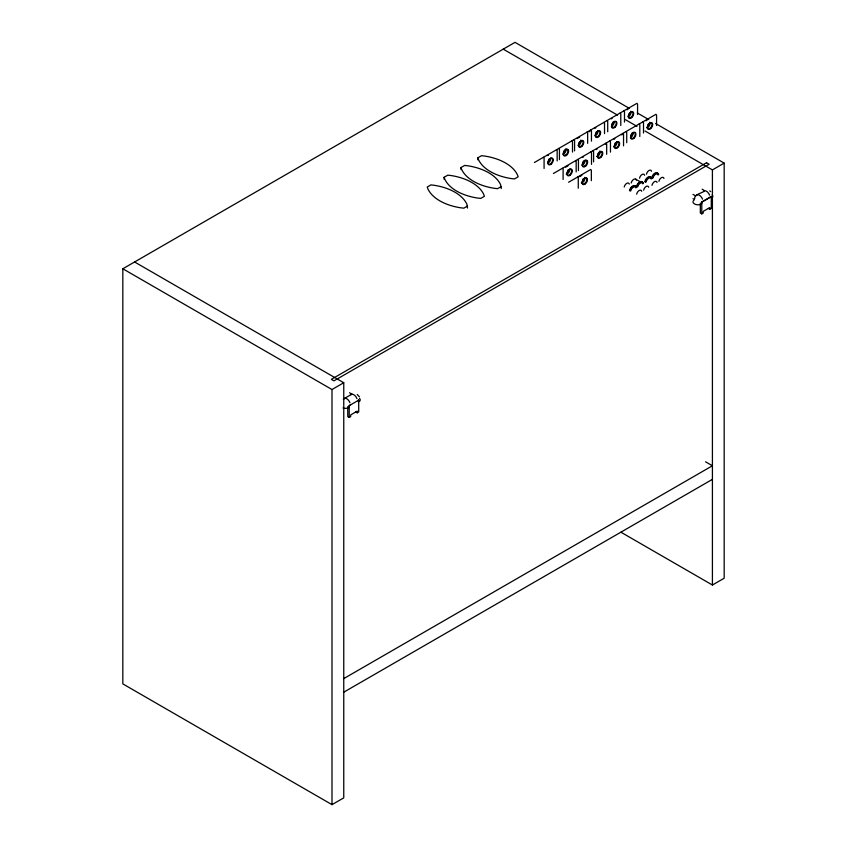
<?xml version="1.0" encoding="UTF-8"?>
<svg xmlns="http://www.w3.org/2000/svg" width="847" height="847" viewBox="0 0 847 847"><rect width="100%" height="100%" fill="white"/><g stroke="black" fill="none" stroke-linecap="round" stroke-linejoin="round"><path stroke-width="1.27" d="M357.656 400.737L358.715 400.155L349.218 405.639L349.208 407.036L349.123 405.586L350.224 405.025M358.715 400.155L358.705 401.552L358.62 400.102M710.231 197.171L711.289 196.589L701.792 202.073L701.792 203.471L701.697 202.02L702.798 201.47M711.289 196.589L711.289 197.997L711.194 196.536M694.741 198.643C693.534 193.18 709.087 192.153 702.639 189.527A4.531 2.615 0 0 1 702.174 189.146M583.35 164.159L583.35 161.121M631.64 136.282L631.64 133.244M343.257 399.276L344.221 398.503A5.167 2.986 60 0 1 349.97 402.727L349.97 402.727M343.946 398.799L351.24 394.458A5.167 2.986 60 0 1 356.979 398.683L356.979 398.683M696.52 195.234L696.806 194.948A5.167 2.986 60 0 1 702.544 199.172L702.544 199.172M134.588 261.977L343.755 382.738L343.755 797.853L331.992 804.65L122.826 683.889L122.826 268.774L515.008 42.35L629.31 108.342M444.124 177.277L447.788 175.17L451.059 175.541A46.214 26.681 0 0 1 483.732 194.418L484.389 196.303L480.736 198.41L477.464 198.039A46.214 26.681 0 0 1 444.781 179.172L444.124 177.277L444.124 179.289M461.001 169.559L461.001 167.537L464.654 165.43L467.925 165.811A46.214 26.681 0 0 1 500.609 184.678L501.255 188.574M477.867 157.796L481.52 155.689L484.791 156.07A46.214 26.681 0 0 1 517.475 174.937L518.131 176.822L514.468 178.929L511.196 178.558A46.214 26.681 0 0 1 478.523 159.691L477.867 157.796L477.867 159.818M534.393 162.518L636.912 103.334L637.569 104.086L637.569 114.514M547.681 155.604L548.485 155.139M577.114 138.612L578.173 138.008M578.977 137.532L579.655 137.14M588.909 131.804L590.137 131.094M595.049 128.257L595.854 127.791M611.312 118.866L612.116 118.4M627.034 109.792L628.082 109.178M467.512 206.043L463.86 208.15L460.588 207.78A46.214 26.681 0 0 1 427.904 188.913L427.259 187.018L430.911 184.911L434.183 185.281A46.214 26.681 0 0 1 466.866 204.159L467.512 208.055M501.255 186.562L497.602 188.669L494.33 188.299A46.214 26.681 0 0 1 461.647 169.432L461.001 167.537M553.409 173.497L655.927 114.313L656.573 115.065L656.573 125.494M565.637 167.198L568.009 165.821M582.842 157.256L583.53 156.864M596.129 149.591L597.177 148.977M605.383 144.244L606.06 143.852M614.064 139.236L614.869 138.77M621.645 134.864L622.323 134.461M646.049 120.772L647.097 120.158M568.581 182.253L590.687 169.495L591.344 170.247L591.344 180.676M579.581 176.663L581.857 175.34M122.826 268.774L331.992 389.535L343.755 382.738M644.969 130.967L712.412 169.898L724.174 163.111L724.174 578.226L712.412 585.023L620.967 532.223M703.021 201.353L710.03 197.298M347.757 406.645L347.757 416.597L349.218 417.444L350.679 416.597L350.679 414.914L357.254 411.123L357.254 412.807L355.793 411.96M357.254 412.807L358.715 411.96L358.715 402.007A5.167 2.986 0 0 0 359.53 398.408M700.331 203.089L700.331 213.042L701.792 213.889L703.254 213.042L703.254 211.358L709.828 207.557L709.828 209.241L711.289 208.404L711.289 198.452A5.167 2.986 0 0 0 712.115 194.852M343.755 678.606L712.412 465.765L705.551 461.806M343.755 692.19L712.412 479.349M350.954 394.744L351.791 394.353M637.304 112.958L648.738 119.554M655.599 123.514L724.174 163.111M623.837 110.883L624.493 111.635L624.493 122.063M642.852 121.862L643.508 122.614L643.508 133.043M620.131 113.022L620.787 113.773L620.787 125.504M639.146 124.001L639.803 124.753L639.803 136.483M503.245 49.147L617.537 115.128M625.541 119.745L636.976 126.351M607.055 120.57L607.712 121.322L607.712 131.751M626.071 131.55L626.727 132.301L626.727 142.73M603.869 122.413L604.525 123.164L604.525 133.593M622.884 133.392L623.54 134.144L623.54 145.875M590.793 129.962L591.45 130.713L591.45 141.142M609.808 140.93L610.465 141.693L610.465 152.121M586.992 132.153L587.649 132.905L587.649 143.334M606.007 143.132L606.664 143.884L606.664 154.313M695.683 195.89L693.651 194.715A4.531 2.615 0 0 0 692.984 194.45M708.367 208.404L709.828 209.241M573.917 139.702L574.573 140.454L574.573 150.882M592.932 150.681L593.588 151.433L593.588 161.862M571.852 140.898L572.498 141.65L572.498 152.079M590.857 151.878L591.513 152.629L591.513 164.36M635.621 179.119L640.523 181.957M558.776 148.447L559.433 149.199L559.433 159.628M577.792 159.427L578.437 160.178L578.437 170.607M556.5 149.76L557.157 150.512L557.157 160.941M575.515 160.739L576.172 161.491L576.172 171.92M543.425 157.309L544.081 158.061L544.081 168.489M562.44 168.288L563.096 169.04L563.096 179.469M577.612 177.044L578.268 177.796L578.268 188.225M352.087 394.257L350.055 393.082A4.531 2.615 0 0 1 349.599 392.701M709.797 190.924L710.654 191.623M357.212 394.48L359.424 396.82M648.421 123.556L648.59 125.176M615.377 142.624L615.547 144.244M612.625 122.264L612.794 123.884M596.362 131.656L596.532 133.275M598.501 152.375L598.67 153.995M583.181 178.738L583.35 180.358M568.009 169.982L568.178 171.592M564.335 150.141L564.515 151.761M548.994 159.003L549.163 160.623M712.412 169.898L712.412 585.023M709.564 195.085L709.564 195.117A5.167 2.986 60 0 0 703.815 190.935M701.792 213.889L701.792 203.936A5.167 2.986 0 0 1 695.556 204.402A5.167 2.986 0 0 1 693.153 201.046M349.218 417.444L349.218 407.492A5.167 2.986 0 0 1 342.982 407.968M331.992 389.535L331.992 804.65M599.856 150.999A3.303 1.906 -60 0 1 599.485 154.461A3.303 1.906 -60 0 1 596.669 156.515M597.95 130.787A3.303 1.906 -60 0 1 595.092 135.742M596.013 132.968A3.303 1.906 -60 0 1 599.856 131.73A3.303 1.906 -60 0 1 597.453 136.716A3.303 1.906 -60 0 1 595.642 133.741M636.658 194.217A3.695 2.139 -60 0 1 639.189 190.522A3.695 2.139 -60 0 1 641.708 191.295M630.147 190.988A4.627 2.668 -60 0 1 633.302 186.372A4.627 2.668 -60 0 1 636.457 187.346M630.782 190.819A3.695 2.139 -60 0 1 633.302 187.123A3.695 2.139 -60 0 1 635.832 187.896M629.49 190.607A4.627 2.668 -60 0 1 632.645 185.991A4.627 2.668 -60 0 1 635.811 186.965M630.126 190.437A3.695 2.139 -60 0 1 633.323 186.456M624.239 187.039A3.695 2.139 -60 0 1 626.769 183.344A3.695 2.139 -60 0 1 629.289 184.127M649.776 122.18A3.303 1.906 -60 0 1 649.405 125.642A3.303 1.906 -60 0 1 646.589 127.696M616.965 141.767A3.303 1.906 -60 0 1 616.129 145.081A3.303 1.906 -60 0 1 613.546 146.775M614.213 121.396A3.303 1.906 -60 0 1 611.354 126.351M643.656 190.173A3.695 2.139 -60 0 1 646.187 186.478A3.695 2.139 -60 0 1 648.707 187.251M637.145 186.943A4.627 2.668 -60 0 1 640.3 182.327A3.695 2.139 -60 0 1 641.497 182.518M640.3 182.327A4.627 2.668 -60 0 1 643.455 183.301M637.78 186.774A3.695 2.139 -60 0 1 640.3 183.079A3.695 2.139 -60 0 1 642.831 183.863M636.489 186.562A4.627 2.668 -60 0 1 639.654 181.946A4.627 2.668 -60 0 1 642.809 182.92M637.124 186.393A3.695 2.139 -60 0 1 639.654 182.698M631.237 183.005A3.695 2.139 -60 0 1 633.768 179.31A3.695 2.139 -60 0 1 636.288 180.083M658.902 181.374A3.695 2.139 -60 0 1 661.433 177.679A3.695 2.139 -60 0 1 663.953 178.452M652.391 178.145A4.627 2.668 -60 0 1 655.546 173.529A4.627 2.668 -60 0 1 658.701 174.503M653.016 177.976A3.695 2.139 -60 0 1 655.546 174.281A3.695 2.139 -60 0 1 658.077 175.054M651.735 177.764A4.627 2.668 -60 0 1 654.89 173.148A4.627 2.668 -60 0 1 658.045 174.122M652.37 177.595A3.695 2.139 -60 0 1 652.624 176.716M653.048 175.858A3.695 2.139 -60 0 1 654.89 173.9M646.483 174.196A3.695 2.139 -60 0 1 649.014 170.501A3.695 2.139 -60 0 1 651.534 171.285M584.536 177.362A3.303 1.906 -60 0 1 584.165 180.824A3.303 1.906 -60 0 1 581.349 182.878M565.701 148.765A3.303 1.906 -60 0 1 565.531 151.846A3.303 1.906 -60 0 1 563.075 154.228M550.582 158.135A3.303 1.906 -60 0 1 547.723 163.09M692.984 198.664A4.531 2.615 0 0 1 693.651 198.939M693.672 200.337A5.167 2.986 0 0 1 694.487 199.712M633.228 132.376A3.303 1.906 -60 0 1 630.369 137.33M584.949 160.252A3.303 1.906 -60 0 1 582.09 165.207M651.978 185.366A3.695 2.139 -60 0 1 654.509 181.671A3.695 2.139 -60 0 1 657.028 182.454M645.467 182.137A4.627 2.668 -60 0 1 648.622 177.521A4.627 2.668 -60 0 1 651.777 178.495M646.102 181.967A3.695 2.139 -60 0 1 648.622 178.272A3.695 2.139 -60 0 1 651.152 179.056M644.811 181.766A4.627 2.668 -60 0 1 647.966 177.139A4.627 2.668 -60 0 1 651.131 178.114M645.446 181.597A3.695 2.139 -60 0 1 646.663 179.056M647.299 178.389A3.695 2.139 -60 0 1 648.643 177.605M639.559 178.198A3.695 2.139 -60 0 1 642.09 174.503A3.695 2.139 -60 0 1 644.609 175.287M569.597 169.114A3.303 1.906 -60 0 1 568.761 172.428A3.303 1.906 -60 0 1 566.177 174.122M630.761 111.201A3.303 1.906 -60 0 1 630.592 114.281A3.303 1.906 -60 0 1 628.135 116.664M580.841 140.02A3.303 1.906 -60 0 1 580.671 143.101A3.303 1.906 -60 0 1 578.215 145.483M706.525 162.73L331.336 379.34L333.951 380.854L709.14 164.244L706.525 162.73M600.809 157.404A3.769 2.17 -60 0 0 602.005 151.571A3.769 2.17 -60 0 0 597.548 155.52A3.769 2.17 -60 0 0 600.809 157.404M600.396 156.896A3.303 1.906 -60 0 0 601.444 151.782A3.303 1.906 -60 0 0 597.548 155.245A3.303 1.906 -60 0 0 600.396 156.896M598.67 136.685A3.769 2.17 -60 0 0 599.867 130.851A3.769 2.17 -60 0 0 595.42 134.8A3.769 2.17 -60 0 0 598.67 136.685M650.729 128.585A3.769 2.17 -60 0 0 651.925 122.751A3.769 2.17 -60 0 0 647.468 126.701A3.769 2.17 -60 0 0 650.729 128.585M650.316 128.077A3.303 1.906 -60 0 0 651.364 122.963A3.303 1.906 -60 0 0 647.457 126.425A3.303 1.906 -60 0 0 650.316 128.077M617.685 147.653A3.769 2.17 -60 0 0 618.882 141.83A3.769 2.17 -60 0 0 614.424 145.779A3.769 2.17 -60 0 0 617.685 147.653M617.272 147.156A3.303 1.906 -60 0 0 618.321 142.042A3.303 1.906 -60 0 0 614.424 145.504A3.303 1.906 -60 0 0 617.272 147.156M614.933 127.294A3.769 2.17 -60 0 0 616.129 121.46A3.769 2.17 -60 0 0 611.682 125.409A3.769 2.17 -60 0 0 614.933 127.294M614.53 126.785A3.303 1.906 -60 0 0 615.568 121.672A3.303 1.906 -60 0 0 611.672 125.134A3.303 1.906 -60 0 0 614.53 126.785M585.489 183.767A3.769 2.17 -60 0 0 586.685 177.934A3.769 2.17 -60 0 0 582.228 181.883A3.769 2.17 -60 0 0 585.489 183.767M585.076 183.259A3.303 1.906 -60 0 0 586.124 178.145A3.303 1.906 -60 0 0 582.228 181.607A3.303 1.906 -60 0 0 585.076 183.259M566.654 155.17A3.769 2.17 -60 0 0 567.85 149.337A3.769 2.17 -60 0 0 563.393 153.286A3.769 2.17 -60 0 0 566.654 155.17M566.241 154.662A3.303 1.906 -60 0 0 567.289 149.548A3.303 1.906 -60 0 0 563.382 153.011A3.303 1.906 -60 0 0 566.241 154.662M551.302 164.032A3.769 2.17 -60 0 0 552.498 158.198A3.769 2.17 -60 0 0 548.041 162.148A3.769 2.17 -60 0 0 551.302 164.032M550.899 163.524A3.303 1.906 -60 0 0 551.937 158.41A3.303 1.906 -60 0 0 548.041 161.872A3.303 1.906 -60 0 0 550.899 163.524M633.948 138.273A3.769 2.17 -60 0 0 635.144 132.439A3.769 2.17 -60 0 0 630.687 136.388A3.769 2.17 -60 0 0 633.948 138.273M633.535 137.765A3.303 1.906 -60 0 0 634.583 132.651A3.303 1.906 -60 0 0 630.687 136.113A3.303 1.906 -60 0 0 633.535 137.765M585.669 166.15A3.769 2.17 -60 0 0 586.865 160.316A3.769 2.17 -60 0 0 582.408 164.265A3.769 2.17 -60 0 0 585.669 166.15M585.256 165.641A3.303 1.906 -60 0 0 586.304 160.528A3.303 1.906 -60 0 0 582.397 163.99A3.303 1.906 -60 0 0 585.256 165.641M570.317 175.011A3.769 2.17 -60 0 0 571.513 169.178A3.769 2.17 -60 0 0 567.056 173.127A3.769 2.17 -60 0 0 570.317 175.011M569.904 174.503A3.303 1.906 -60 0 0 570.952 169.389A3.303 1.906 -60 0 0 567.056 172.852A3.303 1.906 -60 0 0 569.904 174.503M631.714 117.606A3.769 2.17 -60 0 0 632.91 111.772A3.769 2.17 -60 0 0 628.453 115.721A3.769 2.17 -60 0 0 631.714 117.606M631.301 117.098A3.303 1.906 -60 0 0 632.349 111.984A3.303 1.906 -60 0 0 628.453 115.446A3.303 1.906 -60 0 0 631.301 117.098M581.794 146.425A3.769 2.17 -60 0 0 582.99 140.591A3.769 2.17 -60 0 0 578.543 144.541A3.769 2.17 -60 0 0 581.794 146.425M581.391 145.917A3.303 1.906 -60 0 0 582.429 140.803A3.303 1.906 -60 0 0 578.533 144.265A3.303 1.906 -60 0 0 581.391 145.917"/></g></svg>
